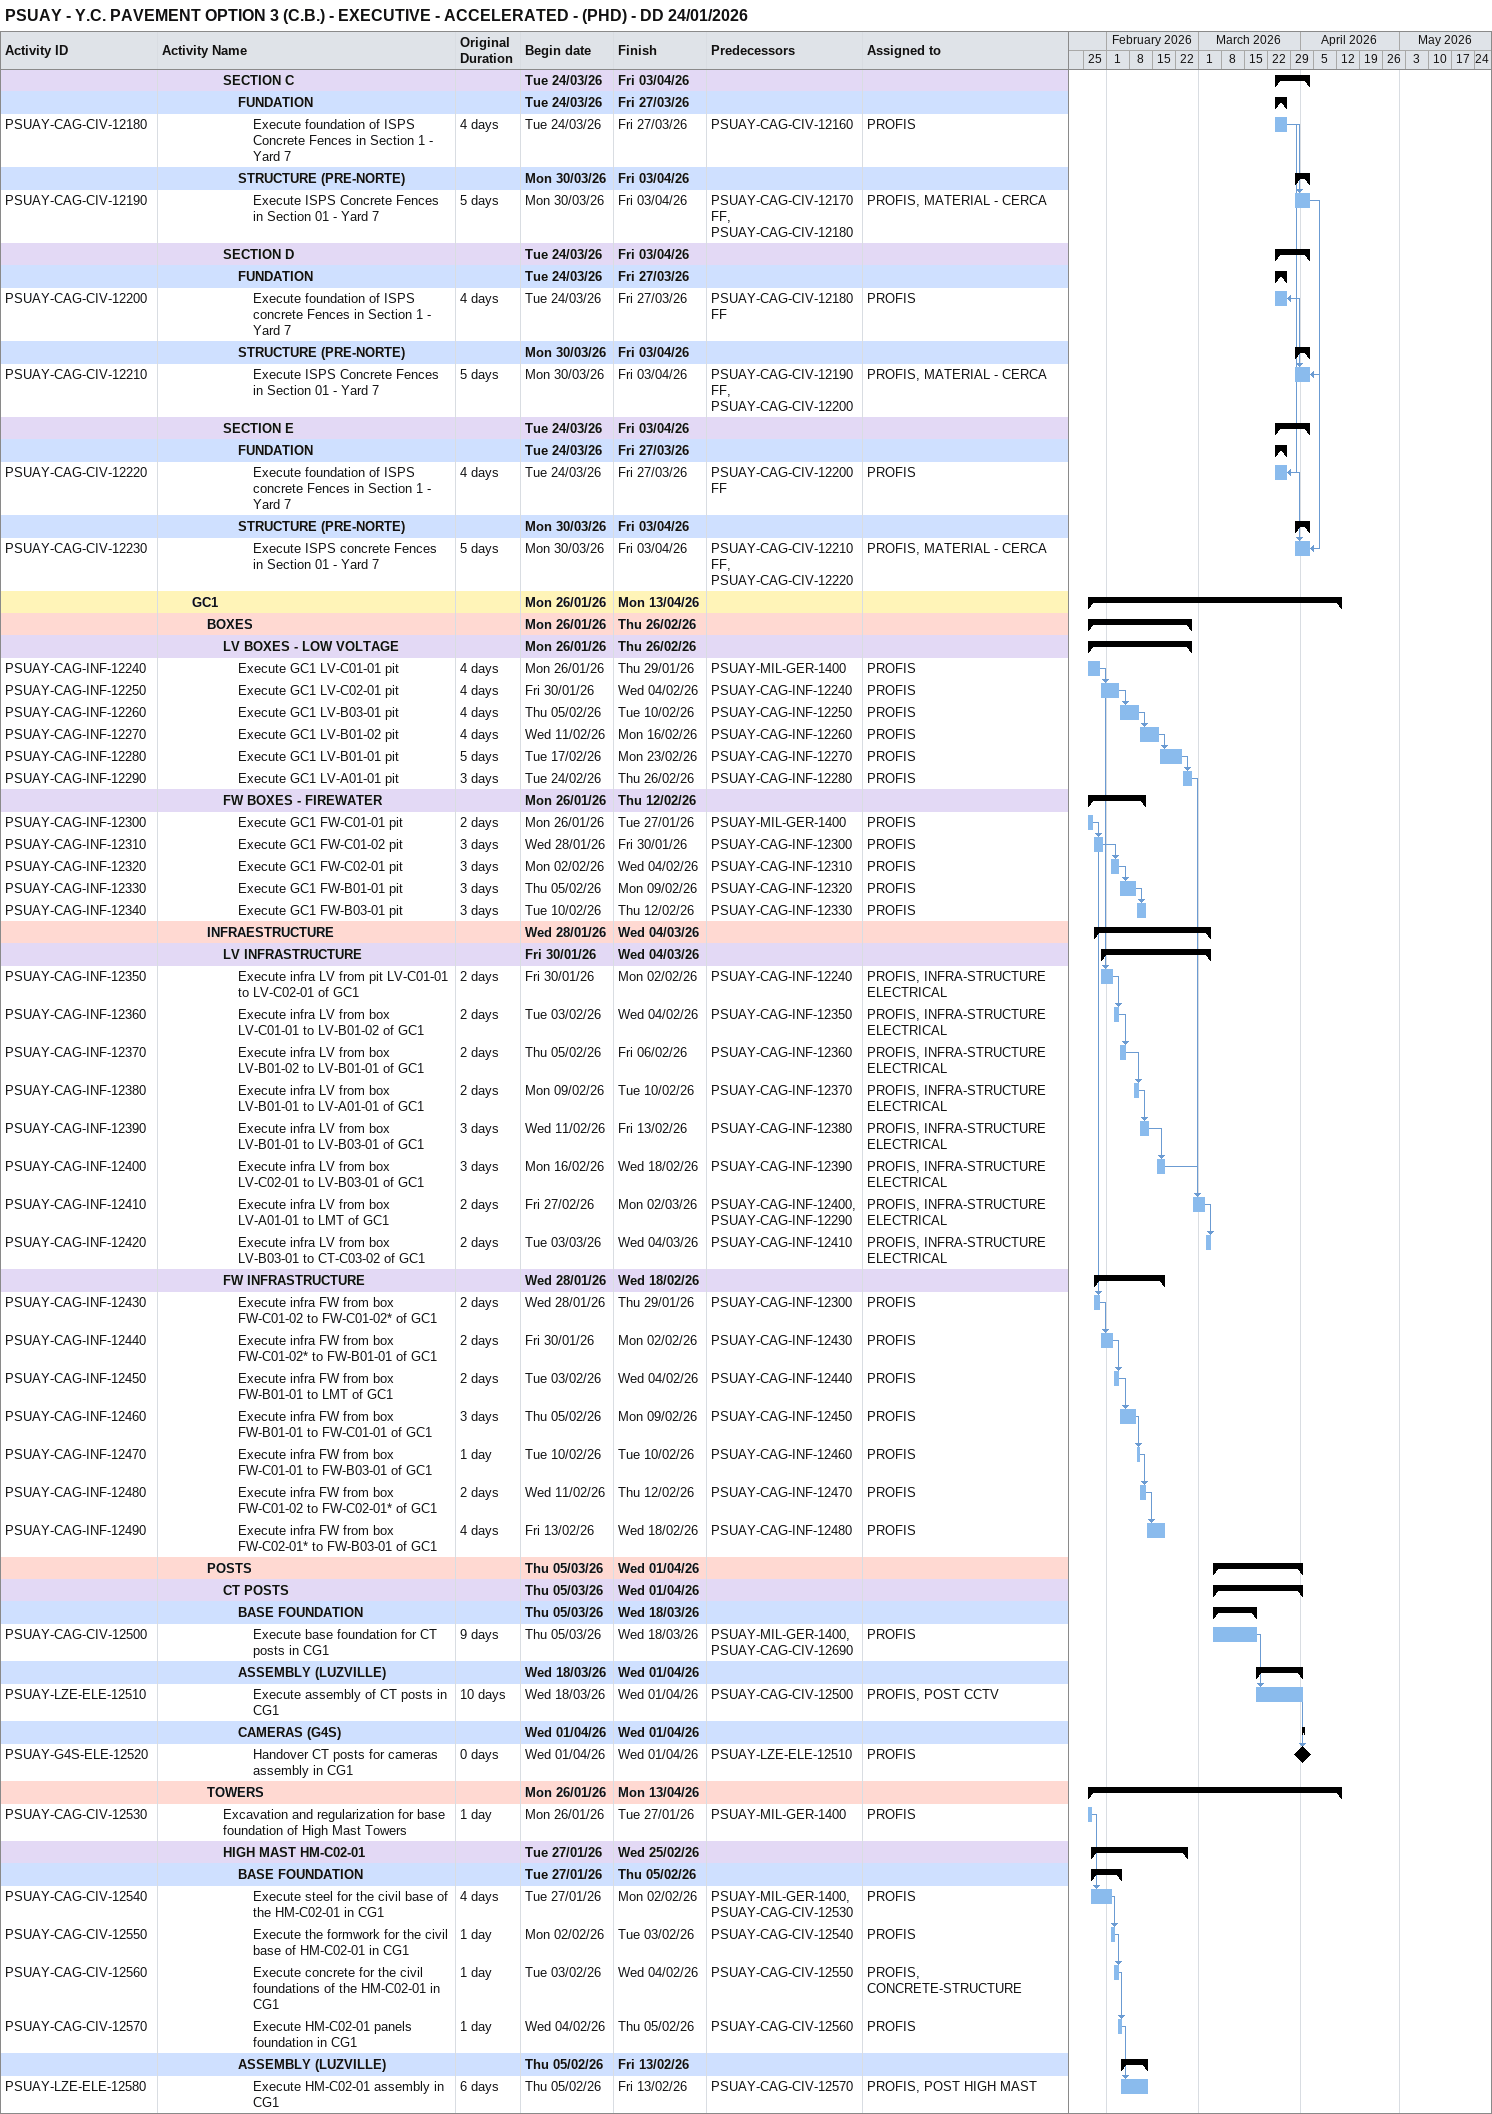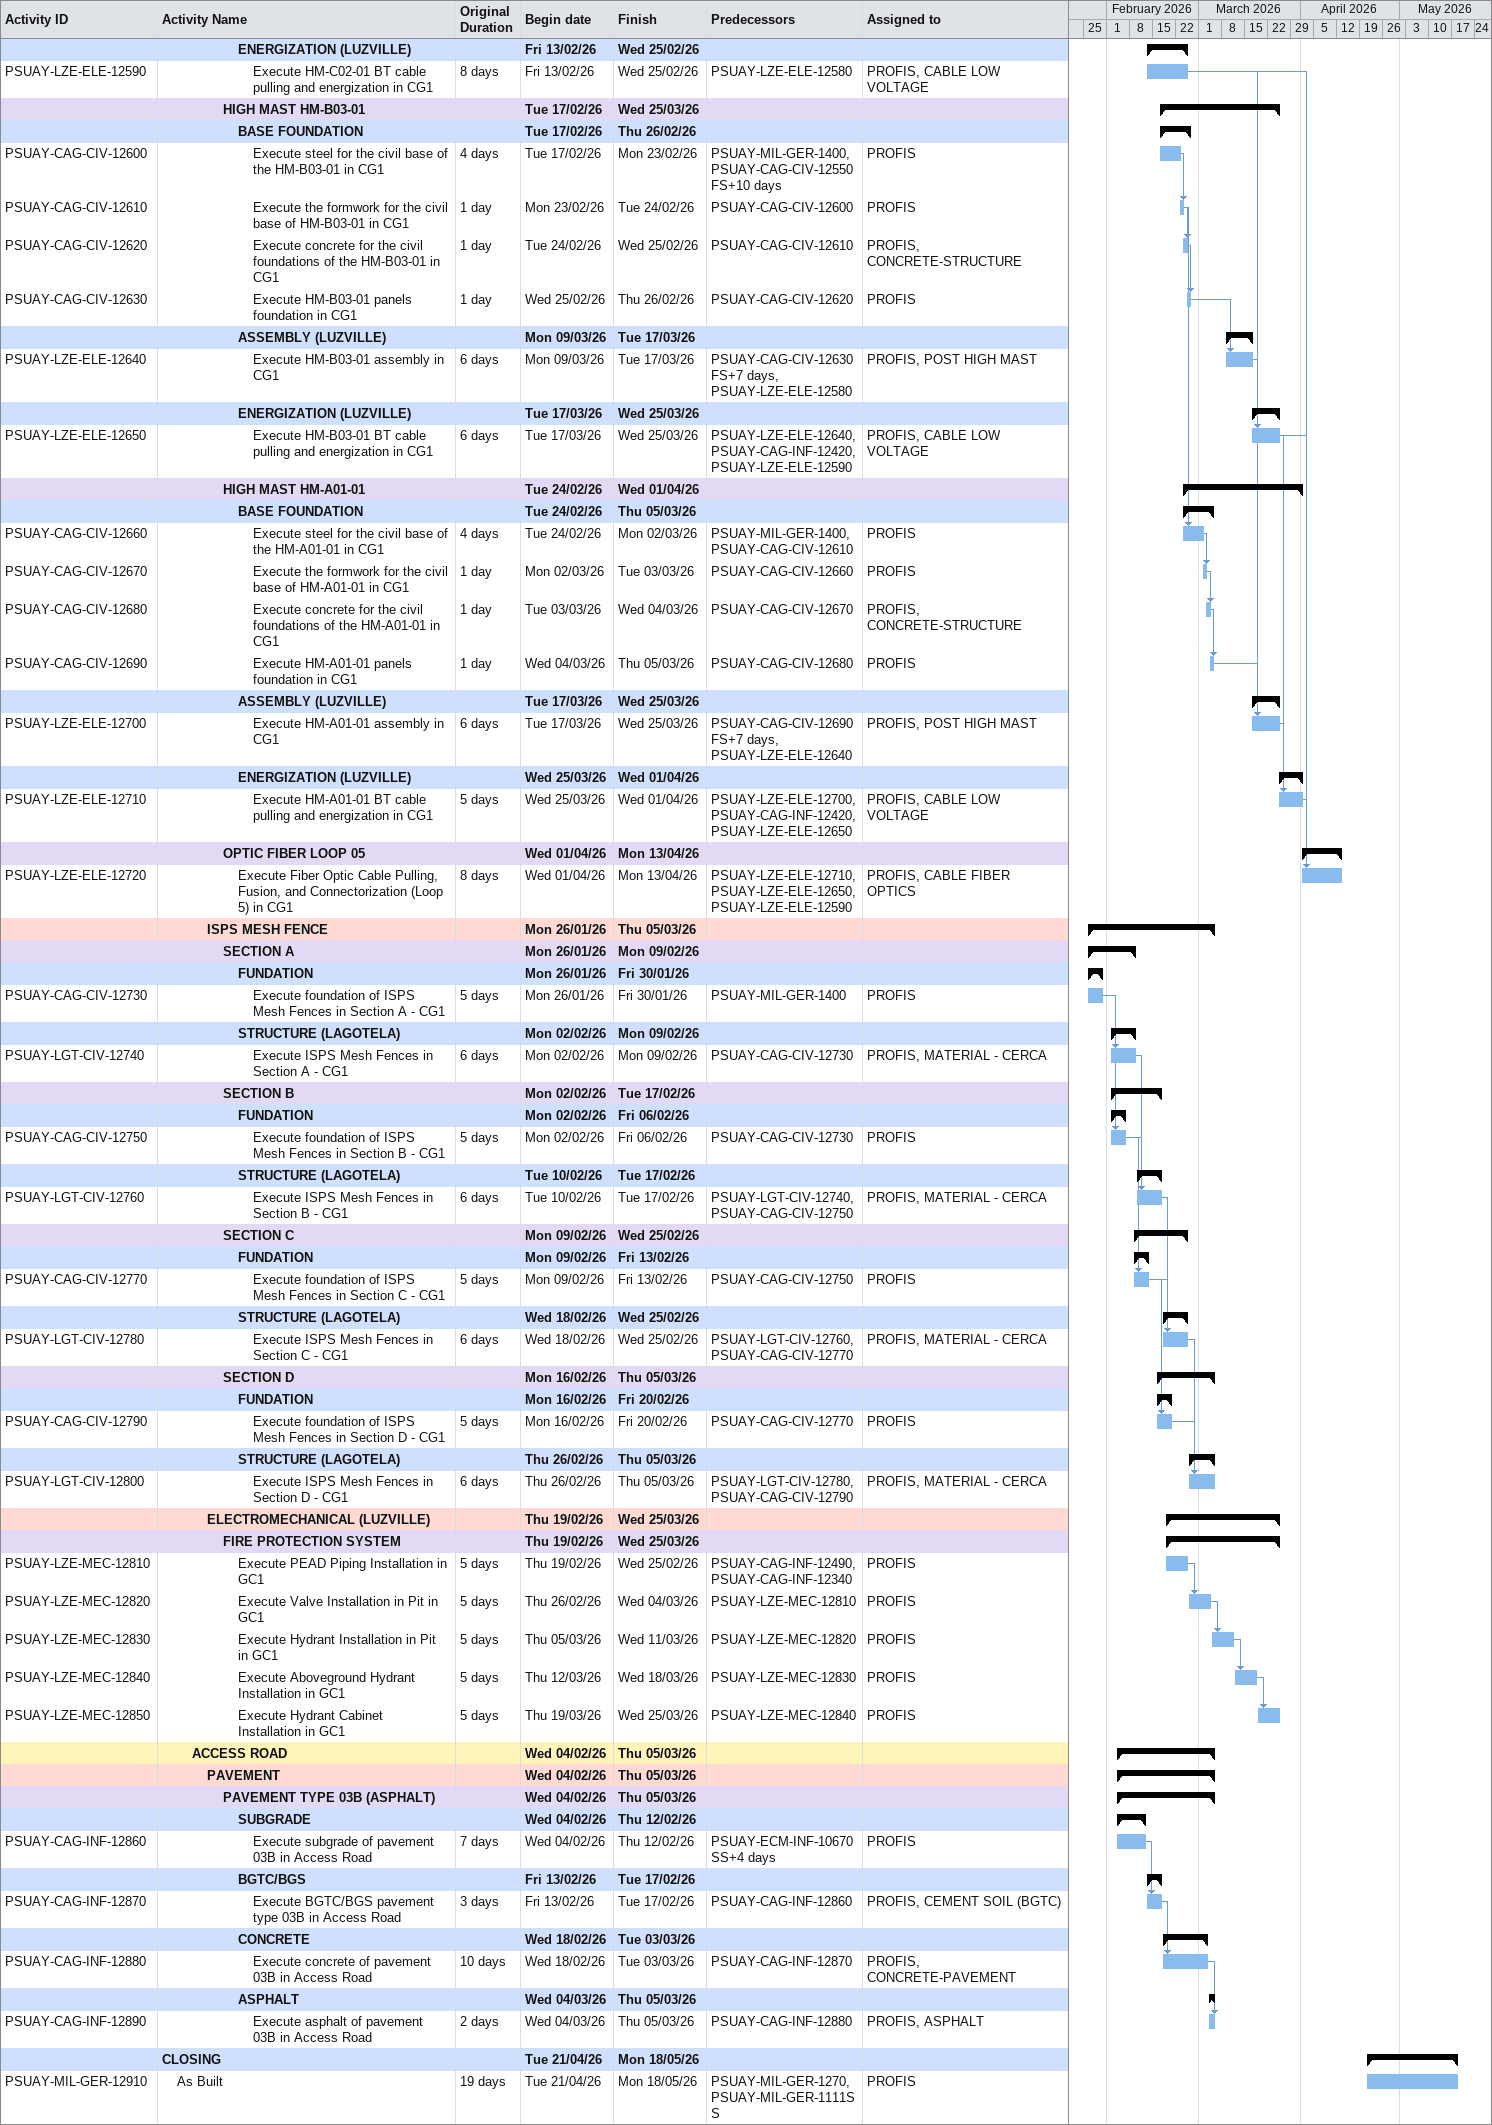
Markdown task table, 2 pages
PSUAY - Y.C. PAVEMENT OPTION 3 (C.B.) - EXECUTIVE - ACCELERATED - (PHD) - DD 24/01/2026

| ID | Level | Task | Original duration | Start | Finish | Predecessors | Resources |
|---|---|---|---|---|---|---|---|
|  | 5 | **SECTION C** |  | 2026-03-24 | 2026-04-03 |  |  |
|  | 6 | **FUNDATION** |  | 2026-03-24 | 2026-03-27 |  |  |
| PSUAY-CAG-CIV-12180 | 7 | Execute foundation of ISPS Concrete Fences in Section 1 - Yard 7 | 4d | 2026-03-24 | 2026-03-27 | PSUAY-CAG-CIV-12160 | PROFIS |
|  | 6 | **STRUCTURE (PRE-NORTE)** |  | 2026-03-30 | 2026-04-03 |  |  |
| PSUAY-CAG-CIV-12190 | 7 | Execute ISPS Concrete Fences in Section 01 - Yard 7 | 5d | 2026-03-30 | 2026-04-03 | PSUAY-CAG-CIV-12170FF, PSUAY-CAG-CIV-12180 | PROFIS, MATERIAL - CERCA |
|  | 5 | **SECTION D** |  | 2026-03-24 | 2026-04-03 |  |  |
|  | 6 | **FUNDATION** |  | 2026-03-24 | 2026-03-27 |  |  |
| PSUAY-CAG-CIV-12200 | 7 | Execute foundation of ISPS concrete Fences in Section 1 - Yard 7 | 4d | 2026-03-24 | 2026-03-27 | PSUAY-CAG-CIV-12180FF | PROFIS |
|  | 6 | **STRUCTURE (PRE-NORTE)** |  | 2026-03-30 | 2026-04-03 |  |  |
| PSUAY-CAG-CIV-12210 | 7 | Execute ISPS Concrete Fences in Section 01 - Yard 7 | 5d | 2026-03-30 | 2026-04-03 | PSUAY-CAG-CIV-12190FF, PSUAY-CAG-CIV-12200 | PROFIS, MATERIAL - CERCA |
|  | 5 | **SECTION E** |  | 2026-03-24 | 2026-04-03 |  |  |
|  | 6 | **FUNDATION** |  | 2026-03-24 | 2026-03-27 |  |  |
| PSUAY-CAG-CIV-12220 | 7 | Execute foundation of ISPS concrete Fences in Section 1 - Yard 7 | 4d | 2026-03-24 | 2026-03-27 | PSUAY-CAG-CIV-12200FF | PROFIS |
|  | 6 | **STRUCTURE (PRE-NORTE)** |  | 2026-03-30 | 2026-04-03 |  |  |
| PSUAY-CAG-CIV-12230 | 7 | Execute ISPS concrete Fences in Section 01 - Yard 7 | 5d | 2026-03-30 | 2026-04-03 | PSUAY-CAG-CIV-12210FF, PSUAY-CAG-CIV-12220 | PROFIS, MATERIAL - CERCA |
|  | 3 | **GC1** |  | 2026-01-26 | 2026-04-13 |  |  |
|  | 4 | **BOXES** |  | 2026-01-26 | 2026-02-26 |  |  |
|  | 5 | **LV BOXES - LOW VOLTAGE** |  | 2026-01-26 | 2026-02-26 |  |  |
| PSUAY-CAG-INF-12240 | 6 | Execute GC1 LV-C01-01 pit | 4d | 2026-01-26 | 2026-01-29 | PSUAY-MIL-GER-1400 | PROFIS |
| PSUAY-CAG-INF-12250 | 6 | Execute GC1 LV-C02-01 pit | 4d | 2026-01-30 | 2026-02-04 | PSUAY-CAG-INF-12240 | PROFIS |
| PSUAY-CAG-INF-12260 | 6 | Execute GC1 LV-B03-01 pit | 4d | 2026-02-05 | 2026-02-10 | PSUAY-CAG-INF-12250 | PROFIS |
| PSUAY-CAG-INF-12270 | 6 | Execute GC1 LV-B01-02 pit | 4d | 2026-02-11 | 2026-02-16 | PSUAY-CAG-INF-12260 | PROFIS |
| PSUAY-CAG-INF-12280 | 6 | Execute GC1 LV-B01-01 pit | 5d | 2026-02-17 | 2026-02-23 | PSUAY-CAG-INF-12270 | PROFIS |
| PSUAY-CAG-INF-12290 | 6 | Execute GC1 LV-A01-01 pit | 3d | 2026-02-24 | 2026-02-26 | PSUAY-CAG-INF-12280 | PROFIS |
|  | 5 | **FW BOXES - FIREWATER** |  | 2026-01-26 | 2026-02-12 |  |  |
| PSUAY-CAG-INF-12300 | 6 | Execute GC1 FW-C01-01 pit | 2d | 2026-01-26 | 2026-01-27 | PSUAY-MIL-GER-1400 | PROFIS |
| PSUAY-CAG-INF-12310 | 6 | Execute GC1 FW-C01-02 pit | 3d | 2026-01-28 | 2026-01-30 | PSUAY-CAG-INF-12300 | PROFIS |
| PSUAY-CAG-INF-12320 | 6 | Execute GC1 FW-C02-01 pit | 3d | 2026-02-02 | 2026-02-04 | PSUAY-CAG-INF-12310 | PROFIS |
| PSUAY-CAG-INF-12330 | 6 | Execute GC1 FW-B01-01 pit | 3d | 2026-02-05 | 2026-02-09 | PSUAY-CAG-INF-12320 | PROFIS |
| PSUAY-CAG-INF-12340 | 6 | Execute GC1 FW-B03-01 pit | 3d | 2026-02-10 | 2026-02-12 | PSUAY-CAG-INF-12330 | PROFIS |
|  | 4 | **INFRAESTRUCTURE** |  | 2026-01-28 | 2026-03-04 |  |  |
|  | 5 | **LV INFRASTRUCTURE** |  | 2026-01-30 | 2026-03-04 |  |  |
| PSUAY-CAG-INF-12350 | 6 | Execute infra LV from pit LV-C01-01 to LV-C02-01 of GC1 | 2d | 2026-01-30 | 2026-02-02 | PSUAY-CAG-INF-12240 | PROFIS, INFRA-STRUCTURE ELECTRICAL |
| PSUAY-CAG-INF-12360 | 6 | Execute infra LV from box LV-C01-01 to LV-B01-02 of GC1 | 2d | 2026-02-03 | 2026-02-04 | PSUAY-CAG-INF-12350 | PROFIS, INFRA-STRUCTURE ELECTRICAL |
| PSUAY-CAG-INF-12370 | 6 | Execute infra LV from box LV-B01-02 to LV-B01-01 of GC1 | 2d | 2026-02-05 | 2026-02-06 | PSUAY-CAG-INF-12360 | PROFIS, INFRA-STRUCTURE ELECTRICAL |
| PSUAY-CAG-INF-12380 | 6 | Execute infra LV from box LV-B01-01 to LV-A01-01 of GC1 | 2d | 2026-02-09 | 2026-02-10 | PSUAY-CAG-INF-12370 | PROFIS, INFRA-STRUCTURE ELECTRICAL |
| PSUAY-CAG-INF-12390 | 6 | Execute infra LV from box LV-B01-01 to LV-B03-01 of GC1 | 3d | 2026-02-11 | 2026-02-13 | PSUAY-CAG-INF-12380 | PROFIS, INFRA-STRUCTURE ELECTRICAL |
| PSUAY-CAG-INF-12400 | 6 | Execute infra LV from box LV-C02-01 to LV-B03-01 of GC1 | 3d | 2026-02-16 | 2026-02-18 | PSUAY-CAG-INF-12390 | PROFIS, INFRA-STRUCTURE ELECTRICAL |
| PSUAY-CAG-INF-12410 | 6 | Execute infra LV from box LV-A01-01 to LMT of GC1 | 2d | 2026-02-27 | 2026-03-02 | PSUAY-CAG-INF-12400, PSUAY-CAG-INF-12290 | PROFIS, INFRA-STRUCTURE ELECTRICAL |
| PSUAY-CAG-INF-12420 | 6 | Execute infra LV from box LV-B03-01 to CT-C03-02 of GC1 | 2d | 2026-03-03 | 2026-03-04 | PSUAY-CAG-INF-12410 | PROFIS, INFRA-STRUCTURE ELECTRICAL |
|  | 5 | **FW INFRASTRUCTURE** |  | 2026-01-28 | 2026-02-18 |  |  |
| PSUAY-CAG-INF-12430 | 6 | Execute infra FW from box FW-C01-02 to FW-C01-02* of GC1 | 2d | 2026-01-28 | 2026-01-29 | PSUAY-CAG-INF-12300 | PROFIS |
| PSUAY-CAG-INF-12440 | 6 | Execute infra FW from box FW-C01-02* to FW-B01-01 of GC1 | 2d | 2026-01-30 | 2026-02-02 | PSUAY-CAG-INF-12430 | PROFIS |
| PSUAY-CAG-INF-12450 | 6 | Execute infra FW from box FW-B01-01 to LMT of GC1 | 2d | 2026-02-03 | 2026-02-04 | PSUAY-CAG-INF-12440 | PROFIS |
| PSUAY-CAG-INF-12460 | 6 | Execute infra FW from box FW-B01-01 to FW-C01-01 of GC1 | 3d | 2026-02-05 | 2026-02-09 | PSUAY-CAG-INF-12450 | PROFIS |
| PSUAY-CAG-INF-12470 | 6 | Execute infra FW from box FW-C01-01 to FW-B03-01 of GC1 | 1d | 2026-02-10 | 2026-02-10 | PSUAY-CAG-INF-12460 | PROFIS |
| PSUAY-CAG-INF-12480 | 6 | Execute infra FW from box FW-C01-02 to FW-C02-01* of GC1 | 2d | 2026-02-11 | 2026-02-12 | PSUAY-CAG-INF-12470 | PROFIS |
| PSUAY-CAG-INF-12490 | 6 | Execute infra FW from box FW-C02-01* to FW-B03-01 of GC1 | 4d | 2026-02-13 | 2026-02-18 | PSUAY-CAG-INF-12480 | PROFIS |
|  | 4 | **POSTS** |  | 2026-03-05 | 2026-04-01 |  |  |
|  | 5 | **CT POSTS** |  | 2026-03-05 | 2026-04-01 |  |  |
|  | 6 | **BASE FOUNDATION** |  | 2026-03-05 | 2026-03-18 |  |  |
| PSUAY-CAG-CIV-12500 | 7 | Execute base foundation for CT posts in CG1 | 9d | 2026-03-05 | 2026-03-18 | PSUAY-MIL-GER-1400, PSUAY-CAG-CIV-12690 | PROFIS |
|  | 6 | **ASSEMBLY (LUZVILLE)** |  | 2026-03-18 | 2026-04-01 |  |  |
| PSUAY-LZE-ELE-12510 | 7 | Execute assembly of CT posts in CG1 | 10d | 2026-03-18 | 2026-04-01 | PSUAY-CAG-CIV-12500 | PROFIS, POST CCTV |
|  | 6 | **CAMERAS (G4S)** |  | 2026-04-01 | 2026-04-01 |  |  |
| PSUAY-G4S-ELE-12520 | 7 | Handover CT posts for cameras assembly in CG1 | 0d | 2026-04-01 | 2026-04-01 | PSUAY-LZE-ELE-12510 | PROFIS |
|  | 4 | **TOWERS** |  | 2026-01-26 | 2026-04-13 |  |  |
| PSUAY-CAG-CIV-12530 | 5 | Excavation and regularization for base foundation of High Mast Towers | 1d | 2026-01-26 | 2026-01-27 | PSUAY-MIL-GER-1400 | PROFIS |
|  | 5 | **HIGH MAST HM-C02-01** |  | 2026-01-27 | 2026-02-25 |  |  |
|  | 6 | **BASE FOUNDATION** |  | 2026-01-27 | 2026-02-05 |  |  |
| PSUAY-CAG-CIV-12540 | 7 | Execute steel for the civil base of the HM-C02-01 in CG1 | 4d | 2026-01-27 | 2026-02-02 | PSUAY-MIL-GER-1400, PSUAY-CAG-CIV-12530 | PROFIS |
| PSUAY-CAG-CIV-12550 | 7 | Execute the formwork for the civil base of HM-C02-01 in CG1 | 1d | 2026-02-02 | 2026-02-03 | PSUAY-CAG-CIV-12540 | PROFIS |
| PSUAY-CAG-CIV-12560 | 7 | Execute concrete for the civil foundations of the HM-C02-01 in CG1 | 1d | 2026-02-03 | 2026-02-04 | PSUAY-CAG-CIV-12550 | PROFIS, CONCRETE-STRUCTURE |
| PSUAY-CAG-CIV-12570 | 7 | Execute HM-C02-01 panels foundation in CG1 | 1d | 2026-02-04 | 2026-02-05 | PSUAY-CAG-CIV-12560 | PROFIS |
|  | 6 | **ASSEMBLY (LUZVILLE)** |  | 2026-02-05 | 2026-02-13 |  |  |
| PSUAY-LZE-ELE-12580 | 7 | Execute HM-C02-01 assembly in CG1 | 6d | 2026-02-05 | 2026-02-13 | PSUAY-CAG-CIV-12570 | PROFIS, POST HIGH MAST |
|  | 6 | **ENERGIZATION (LUZVILLE)** |  | 2026-02-13 | 2026-02-25 |  |  |
| PSUAY-LZE-ELE-12590 | 7 | Execute HM-C02-01 BT cable pulling and energization in CG1 | 8d | 2026-02-13 | 2026-02-25 | PSUAY-LZE-ELE-12580 | PROFIS, CABLE LOW VOLTAGE |
|  | 5 | **HIGH MAST HM-B03-01** |  | 2026-02-17 | 2026-03-25 |  |  |
|  | 6 | **BASE FOUNDATION** |  | 2026-02-17 | 2026-02-26 |  |  |
| PSUAY-CAG-CIV-12600 | 7 | Execute steel for the civil base of the HM-B03-01 in CG1 | 4d | 2026-02-17 | 2026-02-23 | PSUAY-MIL-GER-1400, PSUAY-CAG-CIV-12550FS+10d | PROFIS |
| PSUAY-CAG-CIV-12610 | 7 | Execute the formwork for the civil base of HM-B03-01 in CG1 | 1d | 2026-02-23 | 2026-02-24 | PSUAY-CAG-CIV-12600 | PROFIS |
| PSUAY-CAG-CIV-12620 | 7 | Execute concrete for the civil foundations of the HM-B03-01 in CG1 | 1d | 2026-02-24 | 2026-02-25 | PSUAY-CAG-CIV-12610 | PROFIS, CONCRETE-STRUCTURE |
| PSUAY-CAG-CIV-12630 | 7 | Execute HM-B03-01 panels foundation in CG1 | 1d | 2026-02-25 | 2026-02-26 | PSUAY-CAG-CIV-12620 | PROFIS |
|  | 6 | **ASSEMBLY (LUZVILLE)** |  | 2026-03-09 | 2026-03-17 |  |  |
| PSUAY-LZE-ELE-12640 | 7 | Execute HM-B03-01 assembly in CG1 | 6d | 2026-03-09 | 2026-03-17 | PSUAY-CAG-CIV-12630FS+7d, PSUAY-LZE-ELE-12580 | PROFIS, POST HIGH MAST |
|  | 6 | **ENERGIZATION (LUZVILLE)** |  | 2026-03-17 | 2026-03-25 |  |  |
| PSUAY-LZE-ELE-12650 | 7 | Execute HM-B03-01 BT cable pulling and energization in CG1 | 6d | 2026-03-17 | 2026-03-25 | PSUAY-LZE-ELE-12640, PSUAY-CAG-INF-12420, PSUAY-LZE-ELE-12590 | PROFIS, CABLE LOW VOLTAGE |
|  | 5 | **HIGH MAST HM-A01-01** |  | 2026-02-24 | 2026-04-01 |  |  |
|  | 6 | **BASE FOUNDATION** |  | 2026-02-24 | 2026-03-05 |  |  |
| PSUAY-CAG-CIV-12660 | 7 | Execute steel for the civil base of the HM-A01-01 in CG1 | 4d | 2026-02-24 | 2026-03-02 | PSUAY-MIL-GER-1400, PSUAY-CAG-CIV-12610 | PROFIS |
| PSUAY-CAG-CIV-12670 | 7 | Execute the formwork for the civil base of HM-A01-01 in CG1 | 1d | 2026-03-02 | 2026-03-03 | PSUAY-CAG-CIV-12660 | PROFIS |
| PSUAY-CAG-CIV-12680 | 7 | Execute concrete for the civil foundations of the HM-A01-01 in CG1 | 1d | 2026-03-03 | 2026-03-04 | PSUAY-CAG-CIV-12670 | PROFIS, CONCRETE-STRUCTURE |
| PSUAY-CAG-CIV-12690 | 7 | Execute HM-A01-01 panels foundation in CG1 | 1d | 2026-03-04 | 2026-03-05 | PSUAY-CAG-CIV-12680 | PROFIS |
|  | 6 | **ASSEMBLY (LUZVILLE)** |  | 2026-03-17 | 2026-03-25 |  |  |
| PSUAY-LZE-ELE-12700 | 7 | Execute HM-A01-01 assembly in CG1 | 6d | 2026-03-17 | 2026-03-25 | PSUAY-CAG-CIV-12690FS+7d, PSUAY-LZE-ELE-12640 | PROFIS, POST HIGH MAST |
|  | 6 | **ENERGIZATION (LUZVILLE)** |  | 2026-03-25 | 2026-04-01 |  |  |
| PSUAY-LZE-ELE-12710 | 7 | Execute HM-A01-01 BT cable pulling and energization in CG1 | 5d | 2026-03-25 | 2026-04-01 | PSUAY-LZE-ELE-12700, PSUAY-CAG-INF-12420, PSUAY-LZE-ELE-12650 | PROFIS, CABLE LOW VOLTAGE |
|  | 5 | **OPTIC FIBER LOOP 05** |  | 2026-04-01 | 2026-04-13 |  |  |
| PSUAY-LZE-ELE-12720 | 6 | Execute Fiber Optic Cable Pulling, Fusion, and Connectorization (Loop 5) in CG1 | 8d | 2026-04-01 | 2026-04-13 | PSUAY-LZE-ELE-12710, PSUAY-LZE-ELE-12650, PSUAY-LZE-ELE-12590 | PROFIS, CABLE FIBER OPTICS |
|  | 4 | **ISPS MESH FENCE** |  | 2026-01-26 | 2026-03-05 |  |  |
|  | 5 | **SECTION A** |  | 2026-01-26 | 2026-02-09 |  |  |
|  | 6 | **FUNDATION** |  | 2026-01-26 | 2026-01-30 |  |  |
| PSUAY-CAG-CIV-12730 | 7 | Execute foundation of ISPS Mesh Fences in Section A - CG1 | 5d | 2026-01-26 | 2026-01-30 | PSUAY-MIL-GER-1400 | PROFIS |
|  | 6 | **STRUCTURE (LAGOTELA)** |  | 2026-02-02 | 2026-02-09 |  |  |
| PSUAY-LGT-CIV-12740 | 7 | Execute ISPS Mesh Fences in Section A - CG1 | 6d | 2026-02-02 | 2026-02-09 | PSUAY-CAG-CIV-12730 | PROFIS, MATERIAL - CERCA |
|  | 5 | **SECTION B** |  | 2026-02-02 | 2026-02-17 |  |  |
|  | 6 | **FUNDATION** |  | 2026-02-02 | 2026-02-06 |  |  |
| PSUAY-CAG-CIV-12750 | 7 | Execute foundation of ISPS Mesh Fences in Section B - CG1 | 5d | 2026-02-02 | 2026-02-06 | PSUAY-CAG-CIV-12730 | PROFIS |
|  | 6 | **STRUCTURE (LAGOTELA)** |  | 2026-02-10 | 2026-02-17 |  |  |
| PSUAY-LGT-CIV-12760 | 7 | Execute ISPS Mesh Fences in Section B - CG1 | 6d | 2026-02-10 | 2026-02-17 | PSUAY-LGT-CIV-12740, PSUAY-CAG-CIV-12750 | PROFIS, MATERIAL - CERCA |
|  | 5 | **SECTION C** |  | 2026-02-09 | 2026-02-25 |  |  |
|  | 6 | **FUNDATION** |  | 2026-02-09 | 2026-02-13 |  |  |
| PSUAY-CAG-CIV-12770 | 7 | Execute foundation of ISPS Mesh Fences in Section C - CG1 | 5d | 2026-02-09 | 2026-02-13 | PSUAY-CAG-CIV-12750 | PROFIS |
|  | 6 | **STRUCTURE (LAGOTELA)** |  | 2026-02-18 | 2026-02-25 |  |  |
| PSUAY-LGT-CIV-12780 | 7 | Execute ISPS Mesh Fences in Section C - CG1 | 6d | 2026-02-18 | 2026-02-25 | PSUAY-LGT-CIV-12760, PSUAY-CAG-CIV-12770 | PROFIS, MATERIAL - CERCA |
|  | 5 | **SECTION D** |  | 2026-02-16 | 2026-03-05 |  |  |
|  | 6 | **FUNDATION** |  | 2026-02-16 | 2026-02-20 |  |  |
| PSUAY-CAG-CIV-12790 | 7 | Execute foundation of ISPS Mesh Fences in Section D - CG1 | 5d | 2026-02-16 | 2026-02-20 | PSUAY-CAG-CIV-12770 | PROFIS |
|  | 6 | **STRUCTURE (LAGOTELA)** |  | 2026-02-26 | 2026-03-05 |  |  |
| PSUAY-LGT-CIV-12800 | 7 | Execute ISPS Mesh Fences in Section D - CG1 | 6d | 2026-02-26 | 2026-03-05 | PSUAY-LGT-CIV-12780, PSUAY-CAG-CIV-12790 | PROFIS, MATERIAL - CERCA |
|  | 4 | **ELECTROMECHANICAL (LUZVILLE)** |  | 2026-02-19 | 2026-03-25 |  |  |
|  | 5 | **FIRE PROTECTION SYSTEM** |  | 2026-02-19 | 2026-03-25 |  |  |
| PSUAY-LZE-MEC-12810 | 6 | Execute PEAD Piping Installation in GC1 | 5d | 2026-02-19 | 2026-02-25 | PSUAY-CAG-INF-12490, PSUAY-CAG-INF-12340 | PROFIS |
| PSUAY-LZE-MEC-12820 | 6 | Execute Valve Installation in Pit in GC1 | 5d | 2026-02-26 | 2026-03-04 | PSUAY-LZE-MEC-12810 | PROFIS |
| PSUAY-LZE-MEC-12830 | 6 | Execute Hydrant Installation in Pit in GC1 | 5d | 2026-03-05 | 2026-03-11 | PSUAY-LZE-MEC-12820 | PROFIS |
| PSUAY-LZE-MEC-12840 | 6 | Execute Aboveground Hydrant Installation in GC1 | 5d | 2026-03-12 | 2026-03-18 | PSUAY-LZE-MEC-12830 | PROFIS |
| PSUAY-LZE-MEC-12850 | 6 | Execute Hydrant Cabinet Installation in GC1 | 5d | 2026-03-19 | 2026-03-25 | PSUAY-LZE-MEC-12840 | PROFIS |
|  | 3 | **ACCESS ROAD** |  | 2026-02-04 | 2026-03-05 |  |  |
|  | 4 | **PAVEMENT** |  | 2026-02-04 | 2026-03-05 |  |  |
|  | 5 | **PAVEMENT TYPE 03B (ASPHALT)** |  | 2026-02-04 | 2026-03-05 |  |  |
|  | 6 | **SUBGRADE** |  | 2026-02-04 | 2026-02-12 |  |  |
| PSUAY-CAG-INF-12860 | 7 | Execute subgrade of pavement 03B in Access Road | 7d | 2026-02-04 | 2026-02-12 | PSUAY-ECM-INF-10670SS+4d | PROFIS |
|  | 6 | **BGTC/BGS** |  | 2026-02-13 | 2026-02-17 |  |  |
| PSUAY-CAG-INF-12870 | 7 | Execute BGTC/BGS pavement type 03B in Access Road | 3d | 2026-02-13 | 2026-02-17 | PSUAY-CAG-INF-12860 | PROFIS, CEMENT SOIL (BGTC) |
|  | 6 | **CONCRETE** |  | 2026-02-18 | 2026-03-03 |  |  |
| PSUAY-CAG-INF-12880 | 7 | Execute concrete of pavement 03B in Access Road | 10d | 2026-02-18 | 2026-03-03 | PSUAY-CAG-INF-12870 | PROFIS, CONCRETE-PAVEMENT |
|  | 6 | **ASPHALT** |  | 2026-03-04 | 2026-03-05 |  |  |
| PSUAY-CAG-INF-12890 | 7 | Execute asphalt of pavement 03B in Access Road | 2d | 2026-03-04 | 2026-03-05 | PSUAY-CAG-INF-12880 | PROFIS, ASPHALT |
|  | 1 | **CLOSING** |  | 2026-04-21 | 2026-05-18 |  |  |
| PSUAY-MIL-GER-12910 | 2 | As Built | 19d | 2026-04-21 | 2026-05-18 | PSUAY-MIL-GER-1270, PSUAY-MIL-GER-1111SS | PROFIS |
